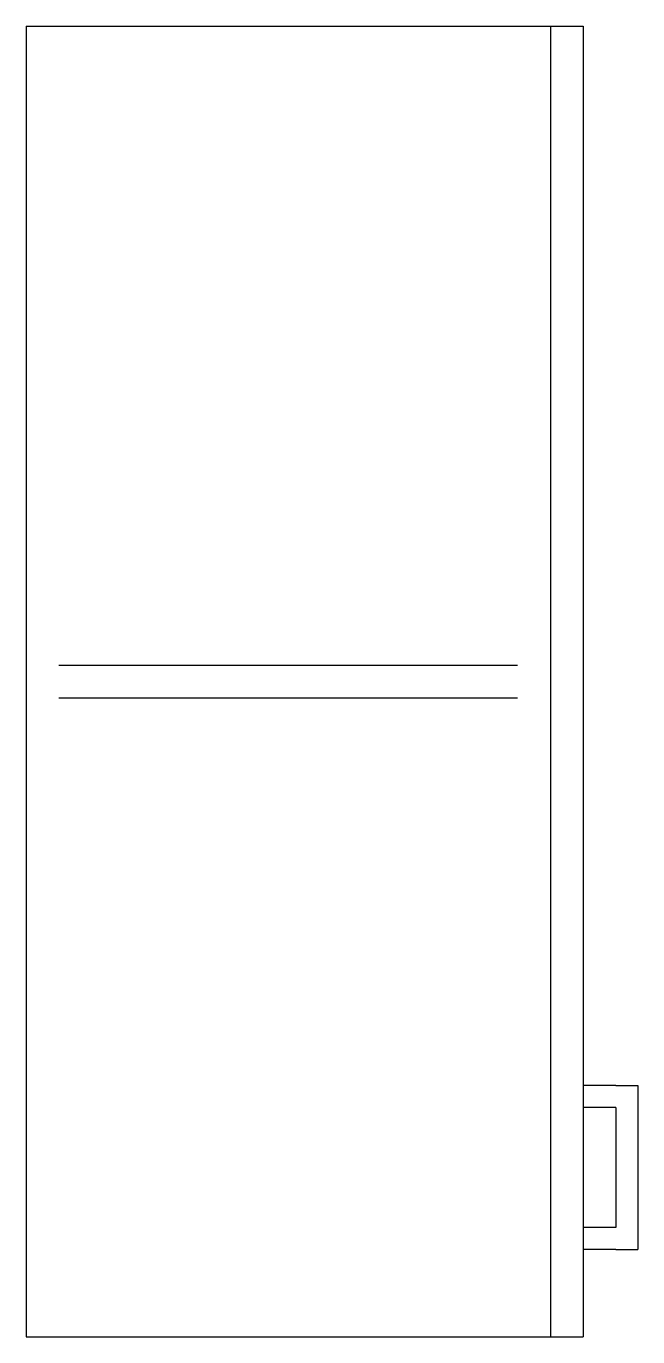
# Model space of a CAD drawing. Extents: x 0 to 14, y 54 to 84.
import ezdxf

# ---------------------------------------------------------------- set-up
doc = ezdxf.new("R2010")
doc.units = 0
doc.header["$LTSCALE"] = 3
doc.linetypes.add('HIDDEN', pattern=[0])
doc.layers.get('0').update_dxf_attribs({"linetype": 'CONTINUOUS'})
doc.layers.add('HID', color=7, linetype='HIDDEN')

msp = doc.modelspace()

# ---------------------------------------------------------------- linework, layer by layer
at = {"color": 0}
for p, q in [((0, 84), (12.75, 84)), ((0, 84), (0, 54)), ((12, 84), (12, 54)), ((12.75, 84), (12.75, 54)), ((13.5, 59.75), (12.75, 59.75)), ((13.5, 59.75), (14, 59.75)), ((14, 59.75), (14, 56)), ((13.5, 59.25), (12.75, 59.25)), ((13.5, 59.25), (13.5, 56.5)), ((13.5, 56.5), (12.75, 56.5)), ((13.5, 56), (12.75, 56)), ((13.5, 56), (14, 56)), ((0, 54), (12.75, 54))]:
    msp.add_line(p, q, dxfattribs=at)
at = {"layer": 'HID', "color": 0}
for p, q in [((0.75, 69.375), (11.25, 69.375)), ((0.75, 68.625), (11.25, 68.625))]:
    msp.add_line(p, q, dxfattribs=at)

doc.saveas('drawing.dxf')
